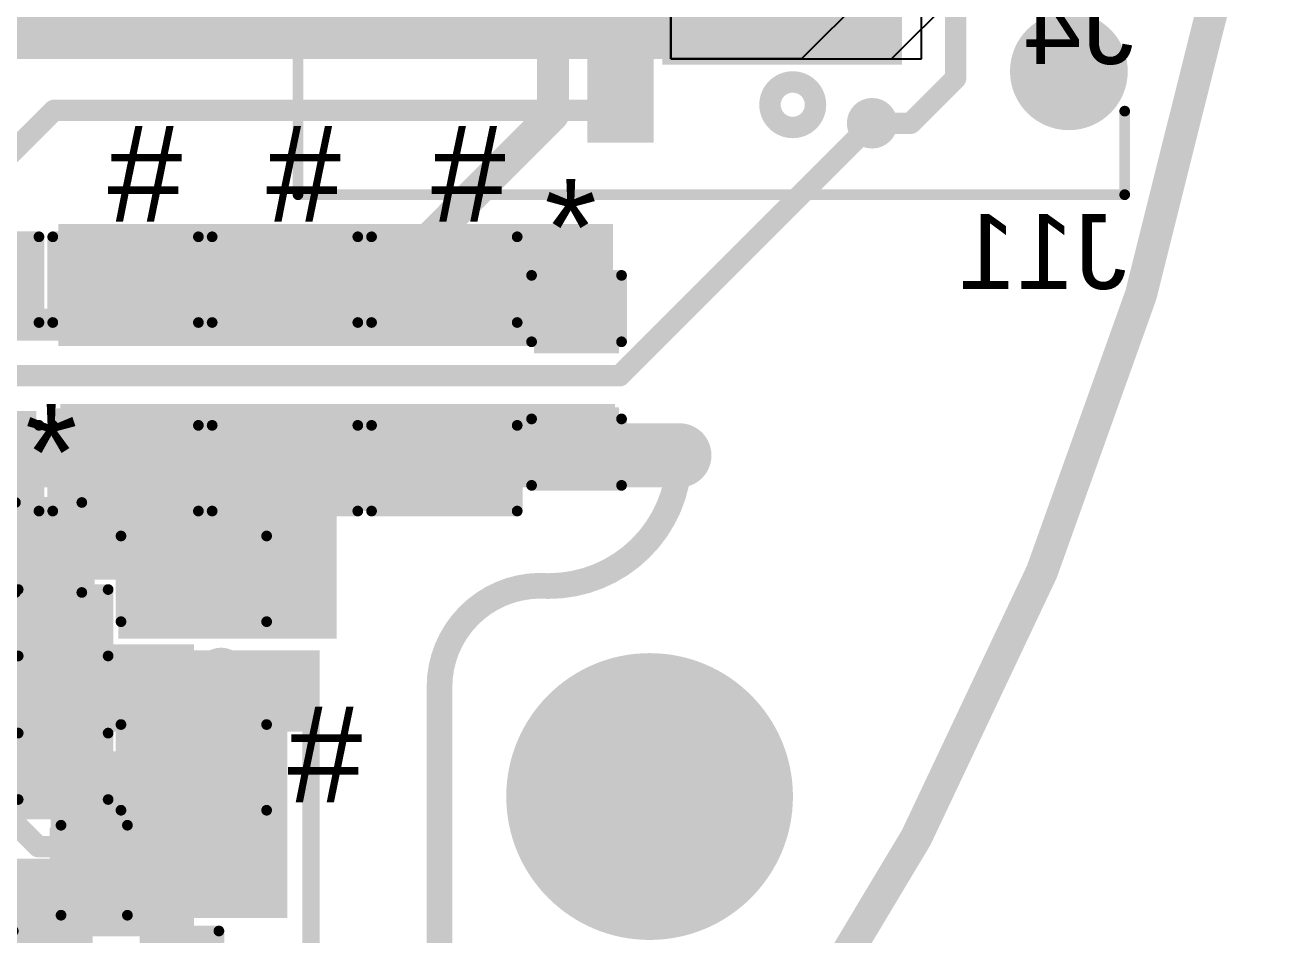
# Model space of a CAD drawing. Header units: millimetres. Extents: x -1.46 to 1.41, y -0.13 to 2.68.
# Drawn here: x 0.817 to 1.405, y 0.575 to 1 of the extents above; entities that cross this region are included whole.
import ezdxf

# ---------------------------------------------------------------- set-up
doc = ezdxf.new("R2010")
doc.units = ezdxf.units.MM
doc.header["$MEASUREMENT"] = 0
for name, color, linetype in [('BottomLayer', 5, 'Continuous'), ('BottomOverlay', 54, 'Continuous'), ('BottomPaste', 16, 'Continuous'), ('BottomSolder', 6, 'Continuous'), ('Mechanical2', 216, 'Continuous'), ('MultiLayer', 9, 'Continuous'), ('PadHoleLayer', 156, 'Continuous'), ('TopLayer', 1, 'Continuous'), ('TopOverlay', 2, 'Continuous'), ('TopPaste', 8, 'Continuous'), ('TopSolder', 216, 'Continuous'), ('ViaHoleLayer', 16, 'Continuous')]:
    doc.layers.add(name, color=color, linetype=linetype)
doc.styles.add('Arial', font='', dxfattribs={"height": 0.2})
doc.styles.get('Arial').set_extended_font_data('Arial')

# ---------------------------------------------------------------- blocks, each defined once
blk = doc.blocks.new('B4P_VH_FB_B_LF__SN__B_10')
at = {"layer": 'BottomLayer'}
blk.add_hatch(color=5, dxfattribs=at).paths.add_polyline_path([(-0.2563, 0.1189), (-0.15236, 0.1189), (-0.15236, 0.01496), (-0.2563, 0.01496)])
at = {"layer": 'BottomSolder'}
blk.add_hatch(color=6, dxfattribs=at).paths.add_polyline_path([(-0.2603, 0.1229), (-0.14836, 0.1229), (-0.14836, 0.01096), (-0.2603, 0.01096)])
h = blk.add_hatch(color=6, dxfattribs=at)
edge = h.paths.add_edge_path()
edge.add_arc((-0.26339, -0.06693), 0.004, 0, 360)
at = {"layer": 'MultiLayer'}
blk.add_hatch(color=9, dxfattribs=at).paths.add_polyline_path([(-0.2563, 0.1189), (-0.15236, 0.1189), (-0.15236, 0.01496), (-0.2563, 0.01496)])
at = {"layer": 'PadHoleLayer'}
h = blk.add_hatch(color=156, dxfattribs=at)
edge = h.paths.add_edge_path()
edge.add_arc((-0.26339, -0.06693), 0.0275, 0, 360)
at = {"layer": 'TopLayer'}
blk.add_hatch(color=1, dxfattribs=at).paths.add_polyline_path([(-0.2563, 0.1189), (-0.15236, 0.1189), (-0.15236, 0.01496), (-0.2563, 0.01496)])
at = {"layer": 'TopSolder'}
blk.add_hatch(color=216, dxfattribs=at).paths.add_polyline_path([(-0.2603, 0.1229), (-0.14836, 0.1229), (-0.14836, 0.01096), (-0.2603, 0.01096)])
h = blk.add_hatch(color=216, dxfattribs=at)
edge = h.paths.add_edge_path()
edge.add_arc((-0.26339, -0.06693), 0.004, 0, 360)
at = {"layer": 'BottomOverlay', "const_width": 0.005}
for points in [[(-0.321, 0.293), (-0.321, -0.093)], [(-0.321, 0.293), (0.38006, 0.293)], [(-0.321, -0.093), (-0.282, -0.093)]]:
    blk.add_lwpolyline(points, dxfattribs=at)
at = {"layer": 'BottomOverlay'}
for points, const_width in [([(-0.32225, 0.293, 1), (-0.31975, 0.293, 1)], 0.0025), ([(-0.32225, 0.293, 1), (-0.31975, 0.293, 1)], 0.0025), ([(-0.26837, 0.062, 1), (-0.28963, 0.062, 1)], 0.01), ([(-0.29213, 0.062, 1), (-0.28713, 0.062, 1)], 0.005), ([(-0.27087, 0.062, 1), (-0.26587, 0.062, 1)], 0.005), ([(-0.32225, -0.093, 1), (-0.31975, -0.093, 1)], 0.0025), ([(-0.32225, -0.093, 1), (-0.31975, -0.093, 1)], 0.0025), ([(-0.28325, -0.093, 1), (-0.28075, -0.093, 1)], 0.0025)]:
    blk.add_lwpolyline(points, format="xyb", close=True, dxfattribs=dict(at, const_width=const_width))
blk = doc.blocks.new('16_SOIC_B_17')
at = {"layer": 'BottomLayer'}
for points in [[(-0.22244, 0.18681), (-0.1437, 0.18681), (-0.1437, 0.16319), (-0.22244, 0.16319)], [(0.1437, 0.18681), (0.22244, 0.18681), (0.22244, 0.16319), (0.1437, 0.16319)], [(-0.22244, 0.13681), (-0.1437, 0.13681), (-0.1437, 0.11319), (-0.22244, 0.11319)], [(0.1437, 0.13681), (0.22244, 0.13681), (0.22244, 0.11319), (0.1437, 0.11319)], [(-0.22244, 0.08681), (-0.1437, 0.08681), (-0.1437, 0.06319), (-0.22244, 0.06319)], [(0.1437, 0.08681), (0.22244, 0.08681), (0.22244, 0.06319), (0.1437, 0.06319)], [(-0.22244, 0.03681), (-0.1437, 0.03681), (-0.1437, 0.01319), (-0.22244, 0.01319)], [(0.1437, 0.03681), (0.22244, 0.03681), (0.22244, 0.01319), (0.1437, 0.01319)], [(-0.22244, -0.01319), (-0.1437, -0.01319), (-0.1437, -0.03681), (-0.22244, -0.03681)], [(0.1437, -0.01319), (0.22244, -0.01319), (0.22244, -0.03681), (0.1437, -0.03681)], [(-0.22244, -0.06319), (-0.1437, -0.06319), (-0.1437, -0.08681), (-0.22244, -0.08681)], [(0.1437, -0.06319), (0.22244, -0.06319), (0.22244, -0.08681), (0.1437, -0.08681)], [(-0.22244, -0.11319), (-0.1437, -0.11319), (-0.1437, -0.13681), (-0.22244, -0.13681)], [(0.1437, -0.11319), (0.22244, -0.11319), (0.22244, -0.13681), (0.1437, -0.13681)], [(-0.22244, -0.16319), (-0.1437, -0.16319), (-0.1437, -0.18681), (-0.22244, -0.18681)], [(0.1437, -0.16319), (0.22244, -0.16319), (0.22244, -0.18681), (0.1437, -0.18681)]]:
    blk.add_hatch(color=5, dxfattribs=at).paths.add_polyline_path(points)
at = {"layer": 'BottomPaste'}
for points in [[(-0.22244, 0.18681), (-0.1437, 0.18681), (-0.1437, 0.16319), (-0.22244, 0.16319)], [(0.1437, 0.18681), (0.22244, 0.18681), (0.22244, 0.16319), (0.1437, 0.16319)], [(-0.22244, 0.13681), (-0.1437, 0.13681), (-0.1437, 0.11319), (-0.22244, 0.11319)], [(0.1437, 0.13681), (0.22244, 0.13681), (0.22244, 0.11319), (0.1437, 0.11319)], [(-0.22244, 0.08681), (-0.1437, 0.08681), (-0.1437, 0.06319), (-0.22244, 0.06319)], [(0.1437, 0.08681), (0.22244, 0.08681), (0.22244, 0.06319), (0.1437, 0.06319)], [(-0.22244, 0.03681), (-0.1437, 0.03681), (-0.1437, 0.01319), (-0.22244, 0.01319)], [(0.1437, 0.03681), (0.22244, 0.03681), (0.22244, 0.01319), (0.1437, 0.01319)], [(-0.22244, -0.01319), (-0.1437, -0.01319), (-0.1437, -0.03681), (-0.22244, -0.03681)], [(0.1437, -0.01319), (0.22244, -0.01319), (0.22244, -0.03681), (0.1437, -0.03681)], [(-0.22244, -0.06319), (-0.1437, -0.06319), (-0.1437, -0.08681), (-0.22244, -0.08681)], [(0.1437, -0.06319), (0.22244, -0.06319), (0.22244, -0.08681), (0.1437, -0.08681)], [(-0.22244, -0.11319), (-0.1437, -0.11319), (-0.1437, -0.13681), (-0.22244, -0.13681)], [(0.1437, -0.11319), (0.22244, -0.11319), (0.22244, -0.13681), (0.1437, -0.13681)], [(-0.22244, -0.16319), (-0.1437, -0.16319), (-0.1437, -0.18681), (-0.22244, -0.18681)], [(0.1437, -0.16319), (0.22244, -0.16319), (0.22244, -0.18681), (0.1437, -0.18681)]]:
    blk.add_hatch(color=16, dxfattribs=at).paths.add_polyline_path(points)
at = {"layer": 'BottomSolder'}
for points in [[(-0.22644, 0.19081), (-0.1397, 0.19081), (-0.1397, 0.15919), (-0.22644, 0.15919)], [(0.1397, 0.19081), (0.22644, 0.19081), (0.22644, 0.15919), (0.1397, 0.15919)], [(-0.22644, 0.14081), (-0.1397, 0.14081), (-0.1397, 0.10919), (-0.22644, 0.10919)], [(0.1397, 0.14081), (0.22644, 0.14081), (0.22644, 0.10919), (0.1397, 0.10919)], [(-0.22644, 0.09081), (-0.1397, 0.09081), (-0.1397, 0.05919), (-0.22644, 0.05919)], [(0.1397, 0.09081), (0.22644, 0.09081), (0.22644, 0.05919), (0.1397, 0.05919)], [(-0.22644, 0.04081), (-0.1397, 0.04081), (-0.1397, 0.00919), (-0.22644, 0.00919)], [(0.1397, 0.04081), (0.22644, 0.04081), (0.22644, 0.00919), (0.1397, 0.00919)], [(-0.22644, -0.00919), (-0.1397, -0.00919), (-0.1397, -0.04081), (-0.22644, -0.04081)], [(0.1397, -0.00919), (0.22644, -0.00919), (0.22644, -0.04081), (0.1397, -0.04081)], [(-0.22644, -0.05919), (-0.1397, -0.05919), (-0.1397, -0.09081), (-0.22644, -0.09081)], [(0.1397, -0.05919), (0.22644, -0.05919), (0.22644, -0.09081), (0.1397, -0.09081)], [(-0.22644, -0.10919), (-0.1397, -0.10919), (-0.1397, -0.14081), (-0.22644, -0.14081)], [(0.1397, -0.10919), (0.22644, -0.10919), (0.22644, -0.14081), (0.1397, -0.14081)], [(-0.22644, -0.15919), (-0.1397, -0.15919), (-0.1397, -0.19081), (-0.22644, -0.19081)], [(0.1397, -0.15919), (0.22644, -0.15919), (0.22644, -0.19081), (0.1397, -0.19081)]]:
    blk.add_hatch(color=6, dxfattribs=at).paths.add_polyline_path(points)
at = {"layer": 'BottomOverlay', "const_width": 0.005}
for points in [[(0.136, 0.205), (-0.133, 0.205)], [(0.136, -0.205), (-0.133, -0.205)]]:
    blk.add_lwpolyline(points, dxfattribs=at)
at = {"layer": 'BottomOverlay'}
for points, const_width in [([(-0.13425, 0.205, 1), (-0.13175, 0.205, 1)], 0.0025), ([(0.13475, 0.205, 1), (0.13725, 0.205, 1)], 0.0025), ([(-0.23179, -0.177, 1), (-0.24621, -0.177, 1)], 0.01), ([(-0.24871, -0.177, 1), (-0.24371, -0.177, 1)], 0.005), ([(-0.23429, -0.177, 1), (-0.22929, -0.177, 1)], 0.005), ([(-0.13425, -0.205, 1), (-0.13175, -0.205, 1)], 0.0025), ([(0.13475, -0.205, 1), (0.13725, -0.205, 1)], 0.0025)]:
    blk.add_lwpolyline(points, format="xyb", close=True, dxfattribs=dict(at, const_width=const_width))
blk = doc.blocks.new('CAP0805_59')
at = {"layer": 'TopLayer'}
for points in [[(-0.06, 0.03), (-0.02, 0.03), (-0.02, -0.03), (-0.06, -0.03)], [(0.02, 0.03), (0.06, 0.03), (0.06, -0.03), (0.02, -0.03)]]:
    blk.add_hatch(color=1, dxfattribs=at).paths.add_polyline_path(points)
at = {"layer": 'TopPaste'}
for points in [[(-0.06, 0.03), (-0.02, 0.03), (-0.02, -0.03), (-0.06, -0.03)], [(0.02, 0.03), (0.06, 0.03), (0.06, -0.03), (0.02, -0.03)]]:
    blk.add_hatch(color=8, dxfattribs=at).paths.add_polyline_path(points)
at = {"layer": 'TopSolder'}
for points in [[(-0.06276, 0.03276), (-0.01724, 0.03276), (-0.01724, -0.03276), (-0.06276, -0.03276)], [(0.01724, 0.03276), (0.06276, 0.03276), (0.06276, -0.03276), (0.01724, -0.03276)]]:
    blk.add_hatch(color=216, dxfattribs=at).paths.add_polyline_path(points)
at = {"layer": 'TopOverlay', "const_width": 0.005}
for points in [[(-0.064, -0.034), (-0.064, 0.034)], [(-0.024, 0.034), (-0.064, 0.034)], [(0.064, 0.034), (0.024, 0.034)], [(0.064, -0.034), (0.064, 0.034)], [(-0.024, -0.034), (-0.064, -0.034)], [(0.064, -0.034), (0.024, -0.034)]]:
    blk.add_lwpolyline(points, dxfattribs=at)
at = {"layer": 'TopOverlay', "const_width": 0.0025}
for points in [[(-0.06525, 0.034, 1), (-0.06275, 0.034, 1)], [(-0.06525, 0.034, 1), (-0.06275, 0.034, 1)], [(-0.02525, 0.034, 1), (-0.02275, 0.034, 1)], [(0.02275, 0.034, 1), (0.02525, 0.034, 1)], [(0.06275, 0.034, 1), (0.06525, 0.034, 1)], [(0.06275, 0.034, 1), (0.06525, 0.034, 1)], [(-0.06525, -0.034, 1), (-0.06275, -0.034, 1)], [(-0.06525, -0.034, 1), (-0.06275, -0.034, 1)], [(-0.02525, -0.034, 1), (-0.02275, -0.034, 1)], [(0.02275, -0.034, 1), (0.02525, -0.034, 1)], [(0.06275, -0.034, 1), (0.06525, -0.034, 1)], [(0.06275, -0.034, 1), (0.06525, -0.034, 1)]]:
    blk.add_lwpolyline(points, format="xyb", close=True, dxfattribs=at)
blk = doc.blocks.new('CAP_0603_62')
at = {"layer": 'TopLayer'}
for points in [[(-0.015, 0.0175), (-0.015, -0.0175), (-0.045, -0.0175), (-0.045, 0.0175)], [(0.045, 0.0175), (0.045, -0.0175), (0.015, -0.0175), (0.015, 0.0175)]]:
    blk.add_hatch(color=1, dxfattribs=at).paths.add_polyline_path(points)
at = {"layer": 'TopPaste'}
for points in [[(-0.015, 0.0175), (-0.015, -0.0175), (-0.045, -0.0175), (-0.045, 0.0175)], [(0.045, 0.0175), (0.045, -0.0175), (0.015, -0.0175), (0.015, 0.0175)]]:
    blk.add_hatch(color=8, dxfattribs=at).paths.add_polyline_path(points)
at = {"layer": 'TopSolder'}
for points in [[(-0.01264, 0.01986), (-0.01264, -0.01986), (-0.04736, -0.01986), (-0.04736, 0.01986)], [(0.04736, 0.01986), (0.04736, -0.01986), (0.01264, -0.01986), (0.01264, 0.01986)]]:
    blk.add_hatch(color=216, dxfattribs=at).paths.add_polyline_path(points)
at = {"layer": 'TopOverlay', "const_width": 0.005}
for points in [[(-0.049, 0.021), (-0.018, 0.021)], [(-0.049, 0.021), (-0.049, -0.021)], [(0.018, 0.021), (0.049, 0.021)], [(0.049, 0.021), (0.049, -0.021)], [(-0.049, -0.021), (-0.018, -0.021)], [(0.018, -0.021), (0.049, -0.021)]]:
    blk.add_lwpolyline(points, dxfattribs=at)
at = {"layer": 'TopOverlay', "const_width": 0.0025}
for points in [[(-0.05025, 0.021, 1), (-0.04775, 0.021, 1)], [(-0.05025, 0.021, 1), (-0.04775, 0.021, 1)], [(-0.01925, 0.021, 1), (-0.01675, 0.021, 1)], [(0.01675, 0.021, 1), (0.01925, 0.021, 1)], [(0.04775, 0.021, 1), (0.05025, 0.021, 1)], [(0.04775, 0.021, 1), (0.05025, 0.021, 1)], [(-0.05025, -0.021, 1), (-0.04775, -0.021, 1)], [(-0.05025, -0.021, 1), (-0.04775, -0.021, 1)], [(-0.01925, -0.021, 1), (-0.01675, -0.021, 1)], [(0.01675, -0.021, 1), (0.01925, -0.021, 1)], [(0.04775, -0.021, 1), (0.05025, -0.021, 1)], [(0.04775, -0.021, 1), (0.05025, -0.021, 1)]]:
    blk.add_lwpolyline(points, format="xyb", close=True, dxfattribs=at)
blk = doc.blocks.new('CAP_0603_B_72')
at = {"layer": 'BottomLayer'}
for points in [[(-0.045, -0.0175), (-0.045, 0.0175), (-0.015, 0.0175), (-0.015, -0.0175)], [(0.015, -0.0175), (0.015, 0.0175), (0.045, 0.0175), (0.045, -0.0175)]]:
    blk.add_hatch(color=5, dxfattribs=at).paths.add_polyline_path(points)
at = {"layer": 'BottomPaste'}
for points in [[(-0.045, -0.0175), (-0.045, 0.0175), (-0.015, 0.0175), (-0.015, -0.0175)], [(0.015, -0.0175), (0.015, 0.0175), (0.045, 0.0175), (0.045, -0.0175)]]:
    blk.add_hatch(color=16, dxfattribs=at).paths.add_polyline_path(points)
at = {"layer": 'BottomSolder'}
for points in [[(-0.04736, -0.01986), (-0.04736, 0.01986), (-0.01264, 0.01986), (-0.01264, -0.01986)], [(0.01264, -0.01986), (0.01264, 0.01986), (0.04736, 0.01986), (0.04736, -0.01986)]]:
    blk.add_hatch(color=6, dxfattribs=at).paths.add_polyline_path(points)
at = {"layer": 'BottomOverlay', "const_width": 0.005}
for points in [[(-0.049, 0.021), (-0.049, -0.021)], [(-0.018, 0.021), (-0.049, 0.021)], [(0.049, 0.021), (0.018, 0.021)], [(0.049, 0.021), (0.049, -0.021)], [(-0.018, -0.021), (-0.049, -0.021)], [(0.049, -0.021), (0.018, -0.021)]]:
    blk.add_lwpolyline(points, dxfattribs=at)
at = {"layer": 'BottomOverlay', "const_width": 0.0025}
for points in [[(-0.05025, 0.021, 1), (-0.04775, 0.021, 1)], [(-0.05025, 0.021, 1), (-0.04775, 0.021, 1)], [(-0.01925, 0.021, 1), (-0.01675, 0.021, 1)], [(0.01675, 0.021, 1), (0.01925, 0.021, 1)], [(0.04775, 0.021, 1), (0.05025, 0.021, 1)], [(0.04775, 0.021, 1), (0.05025, 0.021, 1)], [(-0.05025, -0.021, 1), (-0.04775, -0.021, 1)], [(-0.05025, -0.021, 1), (-0.04775, -0.021, 1)], [(-0.01925, -0.021, 1), (-0.01675, -0.021, 1)], [(0.01675, -0.021, 1), (0.01925, -0.021, 1)], [(0.04775, -0.021, 1), (0.05025, -0.021, 1)], [(0.04775, -0.021, 1), (0.05025, -0.021, 1)]]:
    blk.add_lwpolyline(points, format="xyb", close=True, dxfattribs=at)
blk = doc.blocks.new('CAP0805_88')
at = {"layer": 'TopLayer'}
for points in [[(-0.06, 0.03), (-0.02, 0.03), (-0.02, -0.03), (-0.06, -0.03)], [(0.02, 0.03), (0.06, 0.03), (0.06, -0.03), (0.02, -0.03)]]:
    blk.add_hatch(color=1, dxfattribs=at).paths.add_polyline_path(points)
at = {"layer": 'TopPaste'}
for points in [[(-0.06, 0.03), (-0.02, 0.03), (-0.02, -0.03), (-0.06, -0.03)], [(0.02, 0.03), (0.06, 0.03), (0.06, -0.03), (0.02, -0.03)]]:
    blk.add_hatch(color=8, dxfattribs=at).paths.add_polyline_path(points)
at = {"layer": 'TopSolder'}
for points in [[(-0.06276, 0.03276), (-0.01724, 0.03276), (-0.01724, -0.03276), (-0.06276, -0.03276)], [(0.01724, 0.03276), (0.06276, 0.03276), (0.06276, -0.03276), (0.01724, -0.03276)]]:
    blk.add_hatch(color=216, dxfattribs=at).paths.add_polyline_path(points)
at = {"layer": 'TopOverlay', "const_width": 0.005}
for points in [[(-0.064, 0.034), (-0.024, 0.034)], [(-0.064, 0.034), (-0.064, -0.034)], [(0.024, 0.034), (0.064, 0.034)], [(0.064, 0.034), (0.064, -0.034)], [(-0.064, -0.034), (-0.024, -0.034)], [(0.024, -0.034), (0.064, -0.034)]]:
    blk.add_lwpolyline(points, dxfattribs=at)
at = {"layer": 'TopOverlay', "const_width": 0.0025}
for points in [[(-0.06525, 0.034, 1), (-0.06275, 0.034, 1)], [(-0.06525, 0.034, 1), (-0.06275, 0.034, 1)], [(-0.02525, 0.034, 1), (-0.02275, 0.034, 1)], [(0.02275, 0.034, 1), (0.02525, 0.034, 1)], [(0.06275, 0.034, 1), (0.06525, 0.034, 1)], [(0.06275, 0.034, 1), (0.06525, 0.034, 1)], [(-0.06525, -0.034, 1), (-0.06275, -0.034, 1)], [(-0.06525, -0.034, 1), (-0.06275, -0.034, 1)], [(-0.02525, -0.034, 1), (-0.02275, -0.034, 1)], [(0.02275, -0.034, 1), (0.02525, -0.034, 1)], [(0.06275, -0.034, 1), (0.06525, -0.034, 1)], [(0.06275, -0.034, 1), (0.06525, -0.034, 1)]]:
    blk.add_lwpolyline(points, format="xyb", close=True, dxfattribs=at)
blk = doc.blocks.new('CAP_0603_89')
at = {"layer": 'TopLayer'}
for points in [[(-0.015, 0.0175), (-0.015, -0.0175), (-0.045, -0.0175), (-0.045, 0.0175)], [(0.045, 0.0175), (0.045, -0.0175), (0.015, -0.0175), (0.015, 0.0175)]]:
    blk.add_hatch(color=1, dxfattribs=at).paths.add_polyline_path(points)
at = {"layer": 'TopPaste'}
for points in [[(-0.015, 0.0175), (-0.015, -0.0175), (-0.045, -0.0175), (-0.045, 0.0175)], [(0.045, 0.0175), (0.045, -0.0175), (0.015, -0.0175), (0.015, 0.0175)]]:
    blk.add_hatch(color=8, dxfattribs=at).paths.add_polyline_path(points)
at = {"layer": 'TopSolder'}
for points in [[(-0.011, 0.0215), (-0.011, -0.0215), (-0.049, -0.0215), (-0.049, 0.0215)], [(0.049, 0.0215), (0.049, -0.0215), (0.011, -0.0215), (0.011, 0.0215)]]:
    blk.add_hatch(color=216, dxfattribs=at).paths.add_polyline_path(points)
at = {"layer": 'TopOverlay', "const_width": 0.005}
for points in [[(-0.049, 0.021), (-0.049, -0.021)], [(-0.049, 0.021), (-0.018, 0.021)], [(0.018, 0.021), (0.049, 0.021)], [(0.049, 0.021), (0.049, -0.021)], [(-0.049, -0.021), (-0.018, -0.021)], [(0.018, -0.021), (0.049, -0.021)]]:
    blk.add_lwpolyline(points, dxfattribs=at)
at = {"layer": 'TopOverlay', "const_width": 0.0025}
for points in [[(-0.05025, 0.021, 1), (-0.04775, 0.021, 1)], [(-0.05025, 0.021, 1), (-0.04775, 0.021, 1)], [(-0.01925, 0.021, 1), (-0.01675, 0.021, 1)], [(0.01675, 0.021, 1), (0.01925, 0.021, 1)], [(0.04775, 0.021, 1), (0.05025, 0.021, 1)], [(0.04775, 0.021, 1), (0.05025, 0.021, 1)], [(-0.05025, -0.021, 1), (-0.04775, -0.021, 1)], [(-0.05025, -0.021, 1), (-0.04775, -0.021, 1)], [(-0.01925, -0.021, 1), (-0.01675, -0.021, 1)], [(0.01675, -0.021, 1), (0.01925, -0.021, 1)], [(0.04775, -0.021, 1), (0.05025, -0.021, 1)], [(0.04775, -0.021, 1), (0.05025, -0.021, 1)]]:
    blk.add_lwpolyline(points, format="xyb", close=True, dxfattribs=at)
blk = doc.blocks.new('CAP0805_90')
at = {"layer": 'TopLayer'}
for points in [[(-0.06, 0.03), (-0.02, 0.03), (-0.02, -0.03), (-0.06, -0.03)], [(0.02, 0.03), (0.06, 0.03), (0.06, -0.03), (0.02, -0.03)]]:
    blk.add_hatch(color=1, dxfattribs=at).paths.add_polyline_path(points)
at = {"layer": 'TopPaste'}
for points in [[(-0.06, 0.03), (-0.02, 0.03), (-0.02, -0.03), (-0.06, -0.03)], [(0.02, 0.03), (0.06, 0.03), (0.06, -0.03), (0.02, -0.03)]]:
    blk.add_hatch(color=8, dxfattribs=at).paths.add_polyline_path(points)
at = {"layer": 'TopSolder'}
for points in [[(-0.064, 0.034), (-0.016, 0.034), (-0.016, -0.034), (-0.064, -0.034)], [(0.016, 0.034), (0.064, 0.034), (0.064, -0.034), (0.016, -0.034)]]:
    blk.add_hatch(color=216, dxfattribs=at).paths.add_polyline_path(points)
at = {"layer": 'TopOverlay', "const_width": 0.005}
for points in [[(-0.024, 0.034), (-0.064, 0.034)], [(-0.064, -0.034), (-0.064, 0.034)], [(0.064, 0.034), (0.024, 0.034)], [(0.064, -0.034), (0.064, 0.034)], [(-0.024, -0.034), (-0.064, -0.034)], [(0.064, -0.034), (0.024, -0.034)]]:
    blk.add_lwpolyline(points, dxfattribs=at)
at = {"layer": 'TopOverlay', "const_width": 0.0025}
for points in [[(-0.06525, 0.034, 1), (-0.06275, 0.034, 1)], [(-0.06525, 0.034, 1), (-0.06275, 0.034, 1)], [(-0.02525, 0.034, 1), (-0.02275, 0.034, 1)], [(0.02275, 0.034, 1), (0.02525, 0.034, 1)], [(0.06275, 0.034, 1), (0.06525, 0.034, 1)], [(0.06275, 0.034, 1), (0.06525, 0.034, 1)], [(-0.06525, -0.034, 1), (-0.06275, -0.034, 1)], [(-0.06525, -0.034, 1), (-0.06275, -0.034, 1)], [(-0.02525, -0.034, 1), (-0.02275, -0.034, 1)], [(0.02275, -0.034, 1), (0.02525, -0.034, 1)], [(0.06275, -0.034, 1), (0.06525, -0.034, 1)], [(0.06275, -0.034, 1), (0.06525, -0.034, 1)]]:
    blk.add_lwpolyline(points, format="xyb", close=True, dxfattribs=at)
blk = doc.blocks.new('CAP0805_91')
at = {"layer": 'TopLayer'}
for points in [[(-0.06, 0.03), (-0.02, 0.03), (-0.02, -0.03), (-0.06, -0.03)], [(0.02, 0.03), (0.06, 0.03), (0.06, -0.03), (0.02, -0.03)]]:
    blk.add_hatch(color=1, dxfattribs=at).paths.add_polyline_path(points)
at = {"layer": 'TopPaste'}
for points in [[(-0.06, 0.03), (-0.02, 0.03), (-0.02, -0.03), (-0.06, -0.03)], [(0.02, 0.03), (0.06, 0.03), (0.06, -0.03), (0.02, -0.03)]]:
    blk.add_hatch(color=8, dxfattribs=at).paths.add_polyline_path(points)
at = {"layer": 'TopSolder'}
for points in [[(-0.064, 0.034), (-0.016, 0.034), (-0.016, -0.034), (-0.064, -0.034)], [(0.016, 0.034), (0.064, 0.034), (0.064, -0.034), (0.016, -0.034)]]:
    blk.add_hatch(color=216, dxfattribs=at).paths.add_polyline_path(points)
at = {"layer": 'TopOverlay', "const_width": 0.005}
for points in [[(-0.064, 0.034), (-0.024, 0.034)], [(-0.064, 0.034), (-0.064, -0.034)], [(0.024, 0.034), (0.064, 0.034)], [(0.064, 0.034), (0.064, -0.034)], [(-0.064, -0.034), (-0.024, -0.034)], [(0.024, -0.034), (0.064, -0.034)]]:
    blk.add_lwpolyline(points, dxfattribs=at)
at = {"layer": 'TopOverlay', "const_width": 0.0025}
for points in [[(-0.06525, 0.034, 1), (-0.06275, 0.034, 1)], [(-0.06525, 0.034, 1), (-0.06275, 0.034, 1)], [(-0.02525, 0.034, 1), (-0.02275, 0.034, 1)], [(0.02275, 0.034, 1), (0.02525, 0.034, 1)], [(0.06275, 0.034, 1), (0.06525, 0.034, 1)], [(0.06275, 0.034, 1), (0.06525, 0.034, 1)], [(-0.06525, -0.034, 1), (-0.06275, -0.034, 1)], [(-0.06525, -0.034, 1), (-0.06275, -0.034, 1)], [(-0.02525, -0.034, 1), (-0.02275, -0.034, 1)], [(0.02275, -0.034, 1), (0.02525, -0.034, 1)], [(0.06275, -0.034, 1), (0.06525, -0.034, 1)], [(0.06275, -0.034, 1), (0.06525, -0.034, 1)]]:
    blk.add_lwpolyline(points, format="xyb", close=True, dxfattribs=at)
blk = doc.blocks.new('CAP0805_92')
at = {"layer": 'TopLayer'}
for points in [[(-0.06, 0.03), (-0.02, 0.03), (-0.02, -0.03), (-0.06, -0.03)], [(0.02, 0.03), (0.06, 0.03), (0.06, -0.03), (0.02, -0.03)]]:
    blk.add_hatch(color=1, dxfattribs=at).paths.add_polyline_path(points)
at = {"layer": 'TopPaste'}
for points in [[(-0.06, 0.03), (-0.02, 0.03), (-0.02, -0.03), (-0.06, -0.03)], [(0.02, 0.03), (0.06, 0.03), (0.06, -0.03), (0.02, -0.03)]]:
    blk.add_hatch(color=8, dxfattribs=at).paths.add_polyline_path(points)
at = {"layer": 'TopSolder'}
for points in [[(-0.064, 0.034), (-0.016, 0.034), (-0.016, -0.034), (-0.064, -0.034)], [(0.016, 0.034), (0.064, 0.034), (0.064, -0.034), (0.016, -0.034)]]:
    blk.add_hatch(color=216, dxfattribs=at).paths.add_polyline_path(points)
at = {"layer": 'TopOverlay', "const_width": 0.005}
for points in [[(-0.064, 0.034), (-0.024, 0.034)], [(-0.064, 0.034), (-0.064, -0.034)], [(0.024, 0.034), (0.064, 0.034)], [(0.064, 0.034), (0.064, -0.034)], [(-0.064, -0.034), (-0.024, -0.034)], [(0.024, -0.034), (0.064, -0.034)]]:
    blk.add_lwpolyline(points, dxfattribs=at)
at = {"layer": 'TopOverlay', "const_width": 0.0025}
for points in [[(-0.06525, 0.034, 1), (-0.06275, 0.034, 1)], [(-0.06525, 0.034, 1), (-0.06275, 0.034, 1)], [(-0.02525, 0.034, 1), (-0.02275, 0.034, 1)], [(0.02275, 0.034, 1), (0.02525, 0.034, 1)], [(0.06275, 0.034, 1), (0.06525, 0.034, 1)], [(0.06275, 0.034, 1), (0.06525, 0.034, 1)], [(-0.06525, -0.034, 1), (-0.06275, -0.034, 1)], [(-0.06525, -0.034, 1), (-0.06275, -0.034, 1)], [(-0.02525, -0.034, 1), (-0.02275, -0.034, 1)], [(0.02275, -0.034, 1), (0.02525, -0.034, 1)], [(0.06275, -0.034, 1), (0.06525, -0.034, 1)], [(0.06275, -0.034, 1), (0.06525, -0.034, 1)]]:
    blk.add_lwpolyline(points, format="xyb", close=True, dxfattribs=at)
blk = doc.blocks.new('CAP_0603_98')
at = {"layer": 'TopLayer'}
for points in [[(-0.015, 0.0175), (-0.015, -0.0175), (-0.045, -0.0175), (-0.045, 0.0175)], [(0.045, 0.0175), (0.045, -0.0175), (0.015, -0.0175), (0.015, 0.0175)]]:
    blk.add_hatch(color=1, dxfattribs=at).paths.add_polyline_path(points)
at = {"layer": 'TopPaste'}
for points in [[(-0.015, 0.0175), (-0.015, -0.0175), (-0.045, -0.0175), (-0.045, 0.0175)], [(0.045, 0.0175), (0.045, -0.0175), (0.015, -0.0175), (0.015, 0.0175)]]:
    blk.add_hatch(color=8, dxfattribs=at).paths.add_polyline_path(points)
at = {"layer": 'TopSolder'}
for points in [[(-0.01264, 0.01986), (-0.01264, -0.01986), (-0.04736, -0.01986), (-0.04736, 0.01986)], [(0.04736, 0.01986), (0.04736, -0.01986), (0.01264, -0.01986), (0.01264, 0.01986)]]:
    blk.add_hatch(color=216, dxfattribs=at).paths.add_polyline_path(points)
at = {"layer": 'TopOverlay', "const_width": 0.005}
for points in [[(-0.049, 0.021), (-0.018, 0.021)], [(-0.049, -0.021), (-0.049, 0.021)], [(0.018, 0.021), (0.049, 0.021)], [(0.049, -0.021), (0.049, 0.021)], [(-0.049, -0.021), (-0.018, -0.021)], [(0.018, -0.021), (0.049, -0.021)]]:
    blk.add_lwpolyline(points, dxfattribs=at)
at = {"layer": 'TopOverlay', "const_width": 0.0025}
for points in [[(-0.05025, 0.021, 1), (-0.04775, 0.021, 1)], [(-0.05025, 0.021, 1), (-0.04775, 0.021, 1)], [(-0.01925, 0.021, 1), (-0.01675, 0.021, 1)], [(0.01675, 0.021, 1), (0.01925, 0.021, 1)], [(0.04775, 0.021, 1), (0.05025, 0.021, 1)], [(0.04775, 0.021, 1), (0.05025, 0.021, 1)], [(-0.05025, -0.021, 1), (-0.04775, -0.021, 1)], [(-0.05025, -0.021, 1), (-0.04775, -0.021, 1)], [(-0.01925, -0.021, 1), (-0.01675, -0.021, 1)], [(0.01675, -0.021, 1), (0.01925, -0.021, 1)], [(0.04775, -0.021, 1), (0.05025, -0.021, 1)], [(0.04775, -0.021, 1), (0.05025, -0.021, 1)]]:
    blk.add_lwpolyline(points, format="xyb", close=True, dxfattribs=at)
blk = doc.blocks.new('RES0603_139')
at = {"layer": 'TopLayer'}
for points in [[(-0.015, 0.0175), (-0.015, -0.0175), (-0.045, -0.0175), (-0.045, 0.0175)], [(0.045, 0.0175), (0.045, -0.0175), (0.015, -0.0175), (0.015, 0.0175)]]:
    blk.add_hatch(color=1, dxfattribs=at).paths.add_polyline_path(points)
at = {"layer": 'TopPaste'}
for points in [[(-0.015, 0.0175), (-0.015, -0.0175), (-0.045, -0.0175), (-0.045, 0.0175)], [(0.045, 0.0175), (0.045, -0.0175), (0.015, -0.0175), (0.015, 0.0175)]]:
    blk.add_hatch(color=8, dxfattribs=at).paths.add_polyline_path(points)
at = {"layer": 'TopSolder'}
for points in [[(-0.011, 0.0215), (-0.011, -0.0215), (-0.049, -0.0215), (-0.049, 0.0215)], [(0.049, 0.0215), (0.049, -0.0215), (0.011, -0.0215), (0.011, 0.0215)]]:
    blk.add_hatch(color=216, dxfattribs=at).paths.add_polyline_path(points)
at = {"layer": 'TopOverlay', "const_width": 0.005}
for points in [[(0.048, 0.021), (-0.048, 0.021)], [(-0.048, 0.021), (-0.048, -0.021)], [(0.048, 0.021), (0.048, -0.021)], [(0.048, -0.021), (-0.048, -0.021)]]:
    blk.add_lwpolyline(points, dxfattribs=at)
at = {"layer": 'TopOverlay', "const_width": 0.0025}
for points in [[(-0.04925, 0.021, 1), (-0.04675, 0.021, 1)], [(-0.04925, 0.021, 1), (-0.04675, 0.021, 1)], [(0.04675, 0.021, 1), (0.04925, 0.021, 1)], [(0.04675, 0.021, 1), (0.04925, 0.021, 1)], [(-0.04925, -0.021, 1), (-0.04675, -0.021, 1)], [(-0.04925, -0.021, 1), (-0.04675, -0.021, 1)], [(0.04675, -0.021, 1), (0.04925, -0.021, 1)], [(0.04675, -0.021, 1), (0.04925, -0.021, 1)]]:
    blk.add_lwpolyline(points, format="xyb", close=True, dxfattribs=at)

msp = doc.modelspace()

# ---------------------------------------------------------------- hatches: boundary and pattern name
at = {"layer": 'BottomLayer'}
for points in [[(1.11, 0.945), (1.11, 1.057), (1.079, 1.057), (1.079, 0.945)], [(0.806, 0.68), (0.849, 0.68), (0.849, 0.776), (0.806, 0.776)], [(0.864, 0.715), (0.962, 0.715), (0.962, 0.776), (0.864, 0.776)], [(0.954, 0.67), (0.954, 0.708), (0.806, 0.708), (0.806, 0.67)]]:
    msp.add_hatch(color=5, dxfattribs=at).paths.add_polyline_path(points)
h = msp.add_hatch(color=5, dxfattribs=at)
edge = h.paths.add_edge_path()
edge.add_arc((1.095, 0.96), 0.01181, 0, 360)
h = msp.add_hatch(color=5, dxfattribs=at)
edge = h.paths.add_edge_path()
edge.add_arc((1.212, 0.954), 0.01181, 0, 360)
h = msp.add_hatch(color=5, dxfattribs=at)
edge = h.paths.add_edge_path()
edge.add_arc((0.9, 0.894), 0.01181, 0, 360)
h = msp.add_hatch(color=5, dxfattribs=at)
edge = h.paths.add_edge_path()
edge.add_arc((1.062, 0.894), 0.01181, 0, 360)
h = msp.add_hatch(color=5, dxfattribs=at)
edge = h.paths.add_edge_path()
edge.add_arc((1.122, 0.799), 0.01181, 0, 360)
h = msp.add_hatch(color=5, dxfattribs=at)
edge = h.paths.add_edge_path()
edge.add_arc((0.877, 0.764), 0.01181, 0, 360)
h = msp.add_hatch(color=5, dxfattribs=at)
edge = h.paths.add_edge_path()
edge.add_arc((0.902, 0.764), 0.01181, 0, 360)
h = msp.add_hatch(color=5, dxfattribs=at)
edge = h.paths.add_edge_path()
edge.add_arc((0.927, 0.764), 0.01181, 0, 360)
h = msp.add_hatch(color=5, dxfattribs=at)
edge = h.paths.add_edge_path()
edge.add_arc((0.948, 0.752), 0.01181, 0, 360)
h = msp.add_hatch(color=5, dxfattribs=at)
edge = h.paths.add_edge_path()
edge.add_arc((0.948, 0.727), 0.01181, 0, 360)
h = msp.add_hatch(color=5, dxfattribs=at)
edge = h.paths.add_edge_path()
edge.add_arc((1.1081, 0.63976), 0.05906, 0, 360)
h = msp.add_hatch(color=5, dxfattribs=at)
edge = h.paths.add_edge_path()
edge.add_arc((0.913, 0.609), 0.01181, 0, 360)
at = {"layer": 'BottomSolder'}
h = msp.add_hatch(color=6, dxfattribs=at)
edge = h.paths.add_edge_path()
edge.add_arc((1.095, 0.96), 0.00591, 0, 360)
h = msp.add_hatch(color=6, dxfattribs=at)
edge = h.paths.add_edge_path()
edge.add_arc((1.212, 0.954), 0.00591, 0, 360)
h = msp.add_hatch(color=6, dxfattribs=at)
edge = h.paths.add_edge_path()
edge.add_arc((0.9, 0.894), 0.00591, 0, 360)
h = msp.add_hatch(color=6, dxfattribs=at)
edge = h.paths.add_edge_path()
edge.add_arc((1.062, 0.894), 0.00591, 0, 360)
h = msp.add_hatch(color=6, dxfattribs=at)
edge = h.paths.add_edge_path()
edge.add_arc((1.122, 0.799), 0.00591, 0, 360)
h = msp.add_hatch(color=6, dxfattribs=at)
edge = h.paths.add_edge_path()
edge.add_arc((0.877, 0.764), 0.00591, 0, 360)
h = msp.add_hatch(color=6, dxfattribs=at)
edge = h.paths.add_edge_path()
edge.add_arc((0.902, 0.764), 0.00591, 0, 360)
h = msp.add_hatch(color=6, dxfattribs=at)
edge = h.paths.add_edge_path()
edge.add_arc((0.927, 0.764), 0.00591, 0, 360)
h = msp.add_hatch(color=6, dxfattribs=at)
edge = h.paths.add_edge_path()
edge.add_arc((0.948, 0.752), 0.00591, 0, 360)
h = msp.add_hatch(color=6, dxfattribs=at)
edge = h.paths.add_edge_path()
edge.add_arc((0.948, 0.727), 0.00591, 0, 360)
h = msp.add_hatch(color=6, dxfattribs=at)
edge = h.paths.add_edge_path()
edge.add_arc((1.1081, 0.63976), 0.06306, 0, 360)
h = msp.add_hatch(color=6, dxfattribs=at)
edge = h.paths.add_edge_path()
edge.add_arc((0.913, 0.609), 0.00591, 0, 360)
at = {"layer": 'MultiLayer'}
h = msp.add_hatch(color=9, dxfattribs=at)
edge = h.paths.add_edge_path()
edge.add_arc((1.1081, 0.63976), 0.05906, 0, 360)
at = {"layer": 'PadHoleLayer'}
h = msp.add_hatch(color=156, dxfattribs=at)
edge = h.paths.add_edge_path()
edge.add_arc((1.1081, 0.63976), 0.06693, 0, 360)
at = {"layer": 'TopLayer'}
for points in [[(0.661, 0.984), (1.221, 0.984), (1.221, 1.017), (0.661, 1.017)], [(0.832, 0.85), (1.091, 0.85), (1.091, 0.907), (0.832, 0.907)], [(0.833, 0.773), (1.047, 0.773), (1.047, 0.823), (0.833, 0.823)], [(1.03, 0.788), (1.092, 0.788), (1.092, 0.823), (1.03, 0.823)], [(0.86, 0.71337), (0.962, 0.71337), (0.962, 0.815), (0.86, 0.815)], [(0.833, 0.742), (0.86683, 0.742), (0.86683, 0.802), (0.833, 0.802)], [(0.774, 0.741), (0.87241, 0.741), (0.87241, 0.768), (0.774, 0.768)], [(0.864, 0.584), (0.939, 0.584), (0.939, 0.68), (0.864, 0.68)], [(0.939, 0.58305), (0.939, 0.63405), (0.82845, 0.63405), (0.82845, 0.58305)]]:
    msp.add_hatch(color=1, dxfattribs=at).paths.add_polyline_path(points)
h = msp.add_hatch(color=1, dxfattribs=at)
edge = h.paths.add_edge_path()
edge.add_arc((1.095, 0.96), 0.01181, 0, 360)
h = msp.add_hatch(color=1, dxfattribs=at)
edge = h.paths.add_edge_path()
edge.add_arc((1.212, 0.954), 0.01181, 0, 360)
h = msp.add_hatch(color=1, dxfattribs=at)
edge = h.paths.add_edge_path()
edge.add_arc((0.9, 0.894), 0.01181, 0, 360)
h = msp.add_hatch(color=1, dxfattribs=at)
edge = h.paths.add_edge_path()
edge.add_arc((1.062, 0.894), 0.01181, 0, 360)
h = msp.add_hatch(color=1, dxfattribs=at)
edge = h.paths.add_edge_path()
edge.add_arc((1.122, 0.799), 0.01181, 0, 360)
h = msp.add_hatch(color=1, dxfattribs=at)
edge = h.paths.add_edge_path()
edge.add_arc((0.877, 0.764), 0.01181, 0, 360)
h = msp.add_hatch(color=1, dxfattribs=at)
edge = h.paths.add_edge_path()
edge.add_arc((0.902, 0.764), 0.01181, 0, 360)
h = msp.add_hatch(color=1, dxfattribs=at)
edge = h.paths.add_edge_path()
edge.add_arc((0.927, 0.764), 0.01181, 0, 360)
h = msp.add_hatch(color=1, dxfattribs=at)
edge = h.paths.add_edge_path()
edge.add_arc((0.948, 0.752), 0.01181, 0, 360)
h = msp.add_hatch(color=1, dxfattribs=at)
edge = h.paths.add_edge_path()
edge.add_arc((0.948, 0.727), 0.01181, 0, 360)
h = msp.add_hatch(color=1, dxfattribs=at)
edge = h.paths.add_edge_path()
edge.add_arc((1.1081, 0.63976), 0.05906, 0, 360)
h = msp.add_hatch(color=1, dxfattribs=at)
edge = h.paths.add_edge_path()
edge.add_arc((0.913, 0.609), 0.01181, 0, 360)
at = {"layer": 'TopSolder'}
h = msp.add_hatch(color=216, dxfattribs=at)
edge = h.paths.add_edge_path()
edge.add_arc((1.095, 0.96), 0.00591, 0, 360)
h = msp.add_hatch(color=216, dxfattribs=at)
edge = h.paths.add_edge_path()
edge.add_arc((1.212, 0.954), 0.00591, 0, 360)
h = msp.add_hatch(color=216, dxfattribs=at)
edge = h.paths.add_edge_path()
edge.add_arc((0.9, 0.894), 0.00591, 0, 360)
h = msp.add_hatch(color=216, dxfattribs=at)
edge = h.paths.add_edge_path()
edge.add_arc((1.062, 0.894), 0.00591, 0, 360)
h = msp.add_hatch(color=216, dxfattribs=at)
edge = h.paths.add_edge_path()
edge.add_arc((1.122, 0.799), 0.00591, 0, 360)
h = msp.add_hatch(color=216, dxfattribs=at)
edge = h.paths.add_edge_path()
edge.add_arc((0.877, 0.764), 0.00591, 0, 360)
h = msp.add_hatch(color=216, dxfattribs=at)
edge = h.paths.add_edge_path()
edge.add_arc((0.902, 0.764), 0.00591, 0, 360)
h = msp.add_hatch(color=216, dxfattribs=at)
edge = h.paths.add_edge_path()
edge.add_arc((0.927, 0.764), 0.00591, 0, 360)
h = msp.add_hatch(color=216, dxfattribs=at)
edge = h.paths.add_edge_path()
edge.add_arc((0.948, 0.752), 0.00591, 0, 360)
h = msp.add_hatch(color=216, dxfattribs=at)
edge = h.paths.add_edge_path()
edge.add_arc((0.948, 0.727), 0.00591, 0, 360)
h = msp.add_hatch(color=216, dxfattribs=at)
edge = h.paths.add_edge_path()
edge.add_arc((1.1081, 0.63976), 0.06306, 0, 360)
h = msp.add_hatch(color=216, dxfattribs=at)
edge = h.paths.add_edge_path()
edge.add_arc((0.913, 0.609), 0.00591, 0, 360)
at = {"layer": 'ViaHoleLayer'}
h = msp.add_hatch(color=16, dxfattribs=at)
edge = h.paths.add_edge_path()
edge.add_arc((1.095, 0.96), 0.00591, 0, 360)
h = msp.add_hatch(color=16, dxfattribs=at)
edge = h.paths.add_edge_path()
edge.add_arc((1.212, 0.954), 0.00591, 0, 360)
h = msp.add_hatch(color=16, dxfattribs=at)
edge = h.paths.add_edge_path()
edge.add_arc((0.9, 0.894), 0.00591, 0, 360)
h = msp.add_hatch(color=16, dxfattribs=at)
edge = h.paths.add_edge_path()
edge.add_arc((1.062, 0.894), 0.00591, 0, 360)
h = msp.add_hatch(color=16, dxfattribs=at)
edge = h.paths.add_edge_path()
edge.add_arc((1.122, 0.799), 0.00591, 0, 360)
h = msp.add_hatch(color=16, dxfattribs=at)
edge = h.paths.add_edge_path()
edge.add_arc((0.877, 0.764), 0.00591, 0, 360)
h = msp.add_hatch(color=16, dxfattribs=at)
edge = h.paths.add_edge_path()
edge.add_arc((0.902, 0.764), 0.00591, 0, 360)
h = msp.add_hatch(color=16, dxfattribs=at)
edge = h.paths.add_edge_path()
edge.add_arc((0.927, 0.764), 0.00591, 0, 360)
h = msp.add_hatch(color=16, dxfattribs=at)
edge = h.paths.add_edge_path()
edge.add_arc((0.948, 0.752), 0.00591, 0, 360)
h = msp.add_hatch(color=16, dxfattribs=at)
edge = h.paths.add_edge_path()
edge.add_arc((0.948, 0.727), 0.00591, 0, 360)
h = msp.add_hatch(color=16, dxfattribs=at)
edge = h.paths.add_edge_path()
edge.add_arc((0.913, 0.609), 0.00591, 0, 360)

# ---------------------------------------------------------------- linework, layer by layer
at = {"layer": 'BottomLayer'}
for p, q in [((1.118, 0.984), (1.118, 1.128)), ((1.118, 1.11851), (1.118, 0.984)), ((1.318, 1.123), (1.179, 0.984)), ((1.235, 0.984), (1.235, 1.11851)), ((1.179, 0.984), (1.118, 0.984)), ((1.118, 0.984), (1.235, 0.984))]:
    msp.add_line(p, q, dxfattribs=at)
for points, const_width in [([(1.063, 0.958), (1.063, 1.451)], 0.015), ([(1.251, 0.975), (1.251, 1.037)], 0.01), ([(1.23, 0.954), (1.251, 0.975)], 0.01), ([(0.965, 0.86), (1.063, 0.958)], 0.015), ([(1.212, 0.954), (1.23, 0.954)], 0.01), ([(0.508, 0.86), (0.965, 0.86)], 0.015), ([(0.772, 0.799), (1.122, 0.799)], 0.03), ([(0.839, 0.695), (0.84, 0.696)], 0.018), ([(0.8985, 0.689), (0.935, 0.689)], 0.008), ([(0.95, 0.331), (0.95, 0.686)], 0.008), ([(0.75, 0.645), (0.85207, 0.645)], 0.008), ([(0.77847, 0.595), (0.85207, 0.595)], 0.008)]:
    msp.add_lwpolyline(points, dxfattribs=dict(at, const_width=const_width))
for points, const_width in [([(1.2485, 0.975, 1), (1.2535, 0.975, 1)], 0.005), ([(1.2485, 0.975, 1), (1.2535, 0.975, 1)], 0.005), ([(1.05925, 0.958, 1), (1.06675, 0.958, 1)], 0.0075), ([(1.05925, 0.958, 1), (1.06675, 0.958, 1)], 0.0075), ([(1.2095, 0.954, 1), (1.2145, 0.954, 1)], 0.005), ([(1.2275, 0.954, 1), (1.2325, 0.954, 1)], 0.005), ([(1.2275, 0.954, 1), (1.2325, 0.954, 1)], 0.005), ([(0.96125, 0.86, 1), (0.96875, 0.86, 1)], 0.0075), ([(0.96125, 0.86, 1), (0.96875, 0.86, 1)], 0.0075), ([(1.1145, 0.799, 1), (1.1295, 0.799, 1)], 0.015), ([(0.8345, 0.695, 1), (0.8435, 0.695, 1)], 0.009), ([(0.8355, 0.696, 1), (0.8445, 0.696, 1)], 0.009), ([(0.8965, 0.689, 1), (0.9005, 0.689, 1)], 0.004), ([(0.933, 0.689, 1), (0.937, 0.689, 1)], 0.004), ([(0.948, 0.686, 1), (0.952, 0.686, 1)], 0.004), ([(0.85007, 0.645, 1), (0.85407, 0.645, 1)], 0.004), ([(0.85007, 0.595, 1), (0.85407, 0.595, 1)], 0.004)]:
    msp.add_lwpolyline(points, format="xyb", close=True, dxfattribs=dict(at, const_width=const_width))
at = {"layer": 'Mechanical2', "const_width": 0.015}
msp.add_lwpolyline([(1.39764, 1.27953, 1), (-1.39764, 1.27953, 1)], format="xyb", close=True, dxfattribs=at)
at = {"layer": 'TopLayer'}
for p, q in [((1.118, 1.125), (1.118, 0.984)), ((1.221, 0.984), (1.341, 1.104)), ((1.118, 0.984), (1.221, 0.984))]:
    msp.add_line(p, q, dxfattribs=at)
for points, const_width in [([(0.789, 0.919), (0.83, 0.96)], 0.01), ([(0.83, 0.96), (1.095, 0.96)], 0.01), ([(1.09418, 0.83618), (1.212, 0.954)], 0.01), ([(0.9, 0.877), (0.93786, 0.877)], 0.04), ([(1.019, 0.87637), (1.05137, 0.87637)], 0.04), ([(0.72118, 0.83618), (1.09418, 0.83618)], 0.01), ([(0.86783, 0.75483), (0.877, 0.764)], 0.01), ([(0.877, 0.764), (0.891, 0.764)], 0.01), ([(0.86783, 0.7452), (0.86783, 0.75483)], 0.01), ([(0.82179, 0.70737), (0.83179, 0.71737)], 0.01), ([(0.83179, 0.71737), (0.83429, 0.71737)], 0.01), ([(0.82179, 0.70487), (0.82179, 0.70737)], 0.01), ([(0.80381, 0.6869), (0.82179, 0.70487)], 0.01), ([(1.01, 0.387), (1.01, 0.69087)], 0.012), ([(0.89529, 0.63071), (0.89529, 0.65737)], 0.022), ([(0.80567, 0.65737), (0.83929, 0.65737)], 0.01), ([(0.79147, 0.64753), (0.8226, 0.6164)], 0.01), ([(0.8835, 0.60537), (0.9025, 0.62437)], 0.035), ([(0.8226, 0.6164), (0.83529, 0.6164)], 0.01), ([(0.83529, 0.6164), (0.84529, 0.6064)], 0.01), ([(0.88373, 0.60855), (0.88418, 0.609)], 0.022), ([(0.88418, 0.609), (0.913, 0.609)], 0.022), ([(0.84529, 0.60537), (0.84529, 0.6064)], 0.01)]:
    msp.add_lwpolyline(points, dxfattribs=dict(at, const_width=const_width))
for points, const_width in [([(0.8275, 0.96, 1), (0.8325, 0.96, 1)], 0.005), ([(0.8275, 0.96, 1), (0.8325, 0.96, 1)], 0.005), ([(1.0925, 0.96, 1), (1.0975, 0.96, 1)], 0.005), ([(1.2095, 0.954, 1), (1.2145, 0.954, 1)], 0.005), ([(0.89, 0.877, 1), (0.91, 0.877, 1)], 0.02), ([(0.92786, 0.877, 1), (0.94786, 0.877, 1)], 0.02), ([(1.009, 0.87637, 1), (1.029, 0.87637, 1)], 0.02), ([(1.04137, 0.87637, 1), (1.06137, 0.87637, 1)], 0.02), ([(1.09168, 0.83618, 1), (1.09668, 0.83618, 1)], 0.005), ([(1.09168, 0.83618, 1), (1.09668, 0.83618, 1)], 0.005), ([(1.11899, 0.798, 1), (1.12499, 0.798, 1)], 0.006), ([(1.11899, 0.798, 1), (1.12499, 0.798, 1)], 0.006), ([(1.119, 0.799, 1), (1.125, 0.799, 1)], 0.006), ([(0.8745, 0.764, 1), (0.8795, 0.764, 1)], 0.005), ([(0.8745, 0.764, 1), (0.8795, 0.764, 1)], 0.005), ([(0.8885, 0.764, 1), (0.8935, 0.764, 1)], 0.005), ([(0.86533, 0.75483, 1), (0.87033, 0.75483, 1)], 0.005), ([(0.86533, 0.75483, 1), (0.87033, 0.75483, 1)], 0.005), ([(0.86533, 0.7452, 1), (0.87033, 0.7452, 1)], 0.005), ([(1.058, 0.738, 1), (1.064, 0.738, 1)], 0.006), ([(1.058, 0.738, 1), (1.064, 0.738, 1)], 0.006), ([(0.82929, 0.71737, 1), (0.83429, 0.71737, 1)], 0.005), ([(0.82929, 0.71737, 1), (0.83429, 0.71737, 1)], 0.005), ([(0.83179, 0.71737, 1), (0.83679, 0.71737, 1)], 0.005), ([(0.81929, 0.70737, 1), (0.82429, 0.70737, 1)], 0.005), ([(0.81929, 0.70737, 1), (0.82429, 0.70737, 1)], 0.005), ([(0.81929, 0.70487, 1), (0.82429, 0.70487, 1)], 0.005), ([(0.81929, 0.70487, 1), (0.82429, 0.70487, 1)], 0.005), ([(1.007, 0.69087, 1), (1.013, 0.69087, 1)], 0.006), ([(1.007, 0.69087, 1), (1.013, 0.69087, 1)], 0.006), ([(0.88979, 0.65737, 1), (0.90079, 0.65737, 1)], 0.011), ([(0.83679, 0.65737, 1), (0.84179, 0.65737, 1)], 0.005), ([(0.88979, 0.63071, 1), (0.90079, 0.63071, 1)], 0.011), ([(0.89375, 0.62437, 1), (0.91125, 0.62437, 1)], 0.0175), ([(0.8201, 0.6164, 1), (0.8251, 0.6164, 1)], 0.005), ([(0.8201, 0.6164, 1), (0.8251, 0.6164, 1)], 0.005), ([(0.83279, 0.6164, 1), (0.83779, 0.6164, 1)], 0.005), ([(0.83279, 0.6164, 1), (0.83779, 0.6164, 1)], 0.005), ([(0.87475, 0.60537, 1), (0.89225, 0.60537, 1)], 0.0175), ([(0.87823, 0.60855, 1), (0.88923, 0.60855, 1)], 0.011), ([(0.87868, 0.609, 1), (0.88968, 0.609, 1)], 0.011), ([(0.87868, 0.609, 1), (0.88968, 0.609, 1)], 0.011), ([(0.9075, 0.609, 1), (0.9185, 0.609, 1)], 0.011), ([(0.84279, 0.6064, 1), (0.84779, 0.6064, 1)], 0.005), ([(0.84279, 0.6064, 1), (0.84779, 0.6064, 1)], 0.005), ([(0.84279, 0.60537, 1), (0.84779, 0.60537, 1)], 0.005)]:
    msp.add_lwpolyline(points, format="xyb", close=True, dxfattribs=dict(at, const_width=const_width))
at = {"layer": 'TopLayer', "const_width": 0.012}
for points in [[(1.12199, 0.798, -0.409421), (1.061, 0.738)], [(1.122, 0.799, -0.004098), (1.12199, 0.798)], [(1.01, 0.69087, -0.43748), (1.061, 0.738)]]:
    msp.add_lwpolyline(points, format="xyb", dxfattribs=at)

# ---------------------------------------------------------------- block references
for name, p, rotation in [('B4P_VH_FB_B_LF__SN__B_10', (1.23693, 1.24165), 90), ('CAP0805_59', (0.789, 0.837), 270), ('CAP0805_91', (0.86343, 0.837), 90), ('CAP0805_92', (0.93786, 0.837), 90), ('CAP0805_88', (1.01228, 0.837), 90), ('CAP_0603_62', (1.074, 0.834), 90), ('CAP_0603_B_72', (0.794, 0.756), 180), ('CAP0805_90', (0.89529, 0.69737), 270), ('CAP_0603_89', (0.83429, 0.68737), 90), ('16_SOIC_B_17', (0.669, 0.52), 180), ('RES0603_139', (0.859, 0.556), 180)]:
    msp.add_blockref(name, p, dxfattribs=dict(rotation=rotation))
msp.add_blockref('CAP_0603_98', (0.81529, 0.60537))

# ---------------------------------------------------------------- texts
at = {"layer": 'BottomOverlay', "style": 'Arial', "text_generation_flag": 2}
for s, p in [('J4', (1.33416, 0.98165)), ('J11', (1.3309, 0.87664))]:
    msp.add_text(s, height=0.035, dxfattribs=at).set_placement(p)
msp.add_text('*', height=0.045, rotation=360, dxfattribs=at).set_placement((0.841, 0.778))
at = {"layer": 'TopOverlay', "style": 'Arial'}
for s, p in [('#', (0.855, 0.908)), ('#', (0.929, 0.908)), ('#', (1.006, 0.908)), ('*', (1.059, 0.883)), ('#', (0.939, 0.637))]:
    msp.add_text(s, height=0.045, rotation=360, dxfattribs=at).set_placement(p)

doc.saveas('drawing.dxf')
